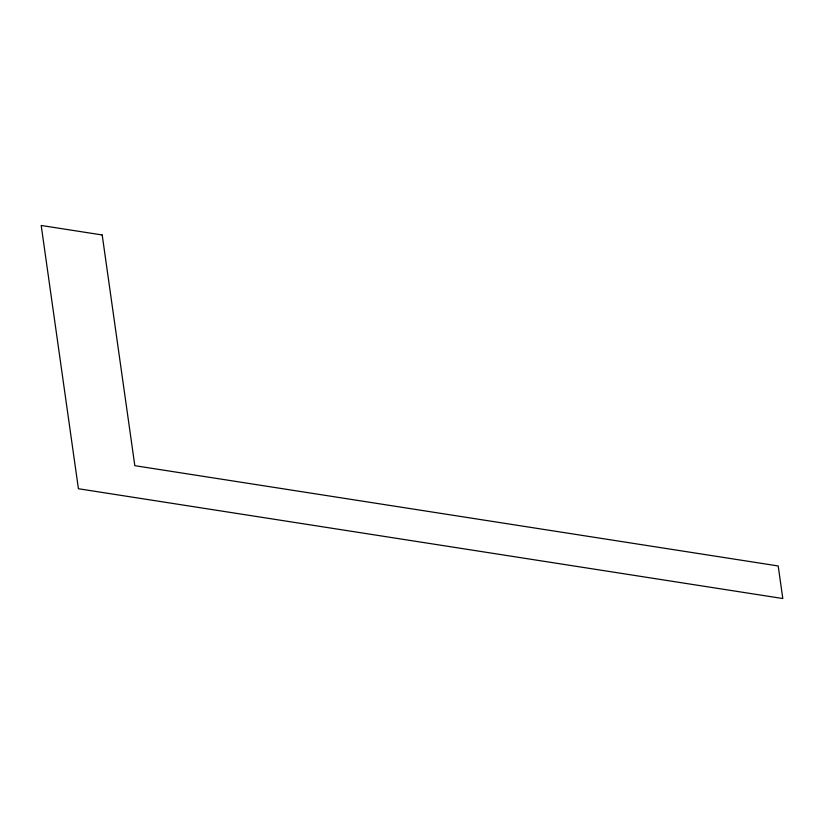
<?xml version="1.0" encoding="UTF-8"?>
<svg xmlns="http://www.w3.org/2000/svg" width="824" height="824" viewBox="0 0 824 824"><rect width="100%" height="100%" fill="white"/><g stroke="black" fill="none" stroke-linecap="round" stroke-linejoin="round"><path stroke-width="1.24" d="M102.197 234.974L41.2 225.467L78.414 488.735L782.8 598.533L778.196 565.964L134.817 465.673L102.197 234.974"/></g></svg>
